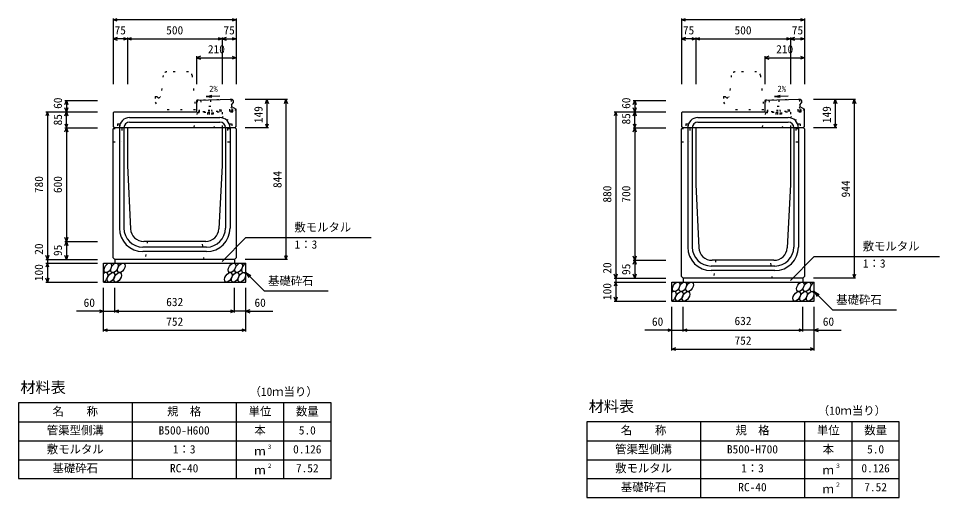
# Model space of a CAD drawing. Units: millimetres, scale not verified. Extents: x -12600 to 12600, y -5940 to 5940.
# Drawn here: x 1875 to 6737, y 1178 to 3709 of the extents above; entities that cross this region are included whole.
import ezdxf
from ezdxf.enums import TextEntityAlignment as Align

# ---------------------------------------------------------------- set-up
doc = ezdxf.new("R2010")
doc.units = ezdxf.units.MM
doc.header["$LTSCALE"] = 40
doc.linetypes.add('DOTTED', pattern=[1.75, 0.25, -1.5])
for name, color, linetype, lineweight in [('0-0_DIM', 7, 'Continuous', 25), ('0-2_HATCH', 6, 'Continuous', 25), ('0-3_HYO', 3, 'Continuous', 25), ('0-4_HYO2', 4, 'Continuous', 25), ('0-5_OUTLINE', 3, 'Continuous', 25), ('0-6_OUTLINE2', 4, 'DOTTED', 25), ('0-7_TXT', 7, 'Continuous', 25)]:
    doc.layers.add(name, color=color, linetype=linetype, lineweight=lineweight)
doc.styles.add('ＭＳ ゴシック', font='')
doc.styles.get('ＭＳ ゴシック').set_extended_font_data('MS Gothic')

msp = doc.modelspace()

# ---------------------------------------------------------------- linework, layer by layer
at = {"layer": '0-0_DIM'}
for p, q in [((2375, 3708.96), (2375, 3361.46)), ((3025, 3701.46), (2375, 3701.46)), ((3025, 3708.96), (3025, 3361.46)), ((5375, 3708.96), (5375, 3361.46)), ((6025, 3701.46), (5375, 3701.46)), ((6025, 3708.96), (6025, 3361.46)), ((2450, 3601.46), (2375, 3601.46)), ((2450, 3608.96), (2450, 3361.46)), ((2450, 3601.46), (2950, 3601.46)), ((2950, 3608.96), (2950, 3361.46)), ((2950, 3601.46), (3025, 3601.46)), ((5450, 3601.46), (5375, 3601.46)), ((5450, 3608.96), (5450, 3361.46)), ((5450, 3601.46), (5950, 3601.46)), ((5950, 3608.96), (5950, 3361.46)), ((5950, 3601.46), (6025, 3601.46)), ((2815, 3508.96), (2815, 3361.46)), ((2815, 3501.46), (3025, 3501.46)), ((5815, 3508.96), (5815, 3361.46)), ((5815, 3501.46), (6025, 3501.46)), ((2120.5, 3276.46), (2293, 3276.46)), ((2128, 3276.46), (2128, 3216.46)), ((3294.5, 3280.46), (3072, 3280.46)), ((3187, 3280.46), (3187, 3131.46)), ((3287, 3280.46), (3287, 2436.46)), ((5120.5, 3276.46), (5293, 3276.46)), ((5128, 3276.46), (5128, 3216.46)), ((6294.5, 3280.46), (6072, 3280.46)), ((6187, 3280.46), (6187, 3131.46)), ((6287, 3280.46), (6287, 2336.46)), ((2020.5, 3216.46), (2293, 3216.46)), ((2028, 3216.46), (2028, 2436.46)), ((2128, 3131.46), (2128, 3216.46)), ((5020.5, 3216.46), (5293, 3216.46)), ((5028, 3216.46), (5028, 2336.46)), ((5128, 3131.46), (5128, 3216.46)), ((2120.5, 3131.46), (2293, 3131.46)), ((2128, 3131.46), (2128, 2531.46)), ((3194.5, 3131.46), (3072, 3131.46)), ((5120.5, 3131.46), (5293, 3131.46)), ((5128, 3131.46), (5128, 2431.46)), ((6194.5, 3131.46), (6072, 3131.46)), ((2120.5, 2531.46), (2293, 2531.46)), ((2128, 2531.46), (2128, 2436.46)), ((2949.77, 2425.65), (3076, 2551.89)), ((3076, 2551.89), (3737.46, 2551.89)), ((2020.5, 2436.46), (2293, 2436.46)), ((2028, 2436.46), (2028, 2416.46)), ((3294.5, 2436.46), (3072, 2436.46)), ((5120.5, 2431.46), (5293, 2431.46)), ((5128, 2431.46), (5128, 2336.46)), ((5949.77, 2325.65), (6076, 2451.89)), ((6076, 2451.89), (6737.46, 2451.89)), ((2020.5, 2416.46), (2293, 2416.46)), ((2028, 2416.46), (2028, 2316.46)), ((3076, 2366.46), (3171.76, 2270.71)), ((3076, 2366.46), (3101.98, 2351.46)), ((3076, 2366.46), (3091, 2340.48)), ((5020.5, 2336.46), (5293, 2336.46)), ((5028, 2336.46), (5028, 2316.46)), ((6294.5, 2336.46), (6072, 2336.46)), ((2020.5, 2316.46), (2293, 2316.46)), ((2324, 2055.1), (2324, 2286.46)), ((2384, 2155.1), (2384, 2286.46)), ((3016, 2155.1), (3016, 2286.46)), ((3076, 2055.1), (3076, 2286.46)), ((5020.5, 2316.46), (5293, 2316.46)), ((5020.5, 2316.46), (5293, 2316.46)), ((5028, 2316.46), (5028, 2216.46)), ((3171.76, 2270.71), (3509.31, 2270.71)), ((6076, 2266.46), (6171.76, 2170.71)), ((6076, 2266.46), (6101.98, 2251.46)), ((6076, 2266.46), (6091, 2240.48)), ((5020.5, 2216.46), (5293, 2216.46)), ((5020.5, 2216.46), (5293, 2216.46)), ((2324, 2162.6), (2182.21, 2162.6)), ((2324, 2162.6), (2384, 2162.6)), ((2384, 2162.6), (3016, 2162.6)), ((3076, 2162.6), (3016, 2162.6)), ((3076, 2162.6), (3217.79, 2162.6)), ((5324, 1955.1), (5324, 2186.46)), ((5384, 2055.1), (5384, 2186.46)), ((6016, 2055.1), (6016, 2186.46)), ((6076, 1955.1), (6076, 2186.46)), ((6171.76, 2170.71), (6509.31, 2170.71)), ((2324, 2062.6), (3076, 2062.6)), ((5324, 2062.6), (5182.21, 2062.6)), ((5324, 2062.6), (5384, 2062.6)), ((5384, 2062.6), (6016, 2062.6)), ((6076, 2062.6), (6016, 2062.6)), ((6076, 2062.6), (6217.79, 2062.6)), ((5324, 1962.6), (6076, 1962.6))]:
    msp.add_line(p, q, dxfattribs=at)
for points in [[(2396.14, 3693.77), (2375, 3701.46), (2396.14, 3709.16)], [(3003.86, 3709.16), (3025, 3701.46), (3003.86, 3693.77)], [(5396.14, 3693.77), (5375, 3701.46), (5396.14, 3709.16)], [(6003.86, 3709.16), (6025, 3701.46), (6003.86, 3693.77)], [(2396.14, 3609.16), (2375, 3601.46), (2396.14, 3593.77)], [(2428.86, 3609.16), (2450, 3601.46), (2428.86, 3593.77)], [(2471.14, 3593.77), (2450, 3601.46), (2471.14, 3609.16)], [(2928.86, 3609.16), (2950, 3601.46), (2928.86, 3593.77)], [(2971.14, 3609.16), (2950, 3601.46), (2971.14, 3593.77)], [(3003.86, 3609.16), (3025, 3601.46), (3003.86, 3593.77)], [(5396.14, 3609.16), (5375, 3601.46), (5396.14, 3593.77)], [(5428.86, 3609.16), (5450, 3601.46), (5428.86, 3593.77)], [(5471.14, 3593.77), (5450, 3601.46), (5471.14, 3609.16)], [(5928.86, 3609.16), (5950, 3601.46), (5928.86, 3593.77)], [(5971.14, 3609.16), (5950, 3601.46), (5971.14, 3593.77)], [(6003.86, 3609.16), (6025, 3601.46), (6003.86, 3593.77)], [(2836.14, 3509.16), (2815, 3501.46), (2836.14, 3493.77)], [(3003.86, 3509.16), (3025, 3501.46), (3003.86, 3493.77)], [(5836.14, 3509.16), (5815, 3501.46), (5836.14, 3493.77)], [(6003.86, 3509.16), (6025, 3501.46), (6003.86, 3493.77)], [(2120.3, 3255.32), (2128, 3276.46), (2135.7, 3255.32)], [(3179.3, 3259.32), (3187, 3280.46), (3194.7, 3259.32)], [(3279.3, 3259.32), (3287, 3280.46), (3294.7, 3259.32)], [(5120.3, 3255.32), (5128, 3276.46), (5135.7, 3255.32)], [(6179.3, 3259.32), (6187, 3280.46), (6194.7, 3259.32)], [(6279.3, 3259.32), (6287, 3280.46), (6294.7, 3259.32)], [(2035.7, 3195.32), (2028, 3216.46), (2020.3, 3195.32)], [(2135.7, 3237.61), (2128, 3216.46), (2120.3, 3237.61)], [(2120.3, 3195.32), (2128, 3216.46), (2135.7, 3195.32)], [(5035.7, 3195.32), (5028, 3216.46), (5020.3, 3195.32)], [(5135.7, 3237.61), (5128, 3216.46), (5120.3, 3237.61)], [(5120.3, 3195.32), (5128, 3216.46), (5135.7, 3195.32)], [(2120.3, 3152.61), (2128, 3131.46), (2135.7, 3152.61)], [(2120.3, 3110.32), (2128, 3131.46), (2135.7, 3110.32)], [(3179.3, 3152.61), (3187, 3131.46), (3194.7, 3152.61)], [(5120.3, 3152.61), (5128, 3131.46), (5135.7, 3152.61)], [(5120.3, 3110.32), (5128, 3131.46), (5135.7, 3110.32)], [(6179.3, 3152.61), (6187, 3131.46), (6194.7, 3152.61)], [(2135.7, 2552.61), (2128, 2531.46), (2120.3, 2552.61)], [(2120.3, 2510.32), (2128, 2531.46), (2135.7, 2510.32)], [(2035.7, 2457.61), (2028, 2436.46), (2020.3, 2457.61)], [(2135.7, 2457.61), (2128, 2436.46), (2120.3, 2457.61)], [(3279.3, 2457.61), (3287, 2436.46), (3294.7, 2457.61)], [(5135.7, 2452.61), (5128, 2431.46), (5120.3, 2452.61)], [(5120.3, 2410.32), (5128, 2431.46), (5135.7, 2410.32)], [(2035.7, 2395.32), (2028, 2416.46), (2020.3, 2395.32)], [(2035.7, 2337.61), (2028, 2316.46), (2020.3, 2337.61)], [(5035.7, 2357.61), (5028, 2336.46), (5020.3, 2357.61)], [(5135.7, 2357.61), (5128, 2336.46), (5120.3, 2357.61)], [(6279.3, 2357.61), (6287, 2336.46), (6294.7, 2357.61)], [(5035.7, 2295.32), (5028, 2316.46), (5020.3, 2295.32)], [(5035.7, 2237.61), (5028, 2216.46), (5020.3, 2237.61)], [(2302.86, 2170.29), (2324, 2162.6), (2302.86, 2154.9)], [(2405.14, 2154.9), (2384, 2162.6), (2405.14, 2170.29)], [(2994.86, 2170.29), (3016, 2162.6), (2994.86, 2154.9)], [(3097.14, 2170.29), (3076, 2162.6), (3097.14, 2154.9)], [(2345.14, 2054.9), (2324, 2062.6), (2345.14, 2070.29)], [(3054.86, 2070.29), (3076, 2062.6), (3054.86, 2054.9)], [(5302.86, 2070.29), (5324, 2062.6), (5302.86, 2054.9)], [(5405.14, 2054.9), (5384, 2062.6), (5405.14, 2070.29)], [(5994.86, 2070.29), (6016, 2062.6), (5994.86, 2054.9)], [(6097.14, 2070.29), (6076, 2062.6), (6097.14, 2054.9)], [(5345.14, 1954.9), (5324, 1962.6), (5345.14, 1970.29)], [(6054.86, 1970.29), (6076, 1962.6), (6054.86, 1954.9)]]:
    msp.add_lwpolyline(points, dxfattribs=at)
at = {"layer": '0-2_HATCH', "linetype": 'DOTTED'}
for p, q in [((3002.46, 3280.32), (2826, 3276.69)), ((2828.35, 3211.22), (2827, 3276.71)), ((2831.25, 3215.78), (2830, 3276.77)), ((2837, 3276.91), (2838.25, 3215.92)), ((2883.24, 3216.85), (2881.99, 3277.84)), ((2888.98, 3277.98), (2890.24, 3217)), ((2939.23, 3218.01), (2937.97, 3278.99)), ((2946.23, 3218.15), (2944.97, 3279.14)), ((2991.22, 3219.08), (2989.96, 3280.07)), ((2996.96, 3280.21), (2998.22, 3219.22)), ((3001.46, 3280.3), (3005.96, 3280.4)), ((3002.63, 3223.81), (3001.46, 3280.3)), ((3007.25, 3217.91), (3005.96, 3280.4)), ((6002.46, 3280.32), (5826, 3276.69)), ((5828.35, 3211.22), (5827, 3276.71)), ((5831.25, 3215.78), (5830, 3276.77)), ((5837, 3276.91), (5838.25, 3215.92)), ((5883.24, 3216.85), (5881.99, 3277.84)), ((5888.98, 3277.98), (5890.24, 3217)), ((5939.23, 3218.01), (5937.97, 3278.99)), ((5946.23, 3218.15), (5944.97, 3279.14)), ((5991.22, 3219.08), (5989.96, 3280.07)), ((5996.96, 3280.21), (5998.22, 3219.22)), ((6001.46, 3280.3), (6005.96, 3280.4)), ((6002.63, 3223.81), (6001.46, 3280.3)), ((6007.25, 3217.91), (6005.96, 3280.4)), ((2998.22, 3219.22), (2828.26, 3215.72)), ((3004.31, 3214.85), (2828.35, 3211.22)), ((2882.04, 3212.33), (2882.24, 3202.33)), ((2895.89, 3212.61), (2896.1, 3202.61)), ((2896.87, 3217.13), (2896.27, 3246.13)), ((5998.22, 3219.22), (5828.26, 3215.72)), ((6004.31, 3214.85), (5828.35, 3211.22)), ((5882.04, 3212.33), (5882.24, 3202.33)), ((5895.89, 3212.61), (5896.1, 3202.61)), ((5896.87, 3217.13), (5896.27, 3246.13))]:
    msp.add_line(p, q, dxfattribs=at)
for points in [[(2826, 3276.69), (2818, 3276.52), (2819.34, 3211.53), (2828.34, 3211.72)], [(5826, 3276.69), (5818, 3276.52), (5819.34, 3211.53), (5828.34, 3211.72)], [(2880.87, 3216.8), (2880.28, 3245.8), (2896.27, 3246.13)], [(5880.87, 3216.8), (5880.28, 3245.8), (5896.27, 3246.13)]]:
    msp.add_lwpolyline(points, dxfattribs=at)
for points in [[(2875.11, 3212.18), (2902.82, 3212.76), (2903.03, 3202.76), (2875.32, 3202.19)], [(5875.11, 3212.18), (5902.82, 3212.76), (5903.03, 3202.76), (5875.32, 3202.19)]]:
    msp.add_lwpolyline(points, close=True, dxfattribs=at)
for centre, radius in [((2998.13, 3223.72), 4.5), ((3004.25, 3217.85), 3), ((5998.13, 3223.72), 4.5), ((6004.25, 3217.85), 3)]:
    msp.add_arc(centre, radius, 271.18119, 1.18119, dxfattribs=at)
at = {"layer": '0-2_HATCH'}
for centre in [(2346.89, 2391.46), (2382.37, 2391.46), (2417.84, 2391.46), (3002.05, 2391.46), (3037.52, 2391.46), (2363.77, 2341.46), (2399.25, 2341.46), (2983.45, 2341.46), (3018.93, 2341.46), (3054.41, 2341.46), (5346.89, 2291.46), (5382.37, 2291.46), (5417.84, 2291.46), (6002.05, 2291.46), (6037.52, 2291.46), (5363.77, 2241.46), (5399.25, 2241.46), (5983.45, 2241.46), (6018.93, 2241.46), (6054.41, 2241.46)]:
    msp.add_ellipse(centre, major_axis=(14.54, 23.54), ratio=0.5792, dxfattribs=at)
for centre, start_param, end_param in [((3073, 2391.46), 0.6666252, 4.1103269), ((2328.3, 2341.46), 3.7419964, 7.318141), ((6073, 2291.46), 0.6666252, 4.1103269), ((5328.3, 2241.46), 3.7419964, 7.318141)]:
    msp.add_ellipse(centre, major_axis=(14.54, 23.54), ratio=0.5792, start_param=start_param, end_param=end_param, dxfattribs=at)
at = {"layer": '0-3_HYO'}
for p, q in [((2475, 1678.36), (2475, 1278.36)), ((3025, 1678.36), (3025, 1278.36)), ((3275, 1678.36), (3275, 1278.36)), ((1875, 1578.36), (3525, 1578.36)), ((5475, 1578.36), (5475, 1178.36)), ((6025, 1578.36), (6025, 1178.36)), ((6275, 1578.36), (6275, 1178.36)), ((4875, 1478.36), (6525, 1478.36))]:
    msp.add_line(p, q, dxfattribs=at)
for points in [[(1875, 1278.36), (3525, 1278.36), (3525, 1678.36), (1875, 1678.36)], [(4875, 1178.36), (6525, 1178.36), (6525, 1578.36), (4875, 1578.36)]]:
    msp.add_lwpolyline(points, close=True, dxfattribs=at)
at = {"layer": '0-4_HYO2'}
for p, q in [((1875, 1478.36), (3525, 1478.36)), ((1875, 1378.36), (3525, 1378.36)), ((4875, 1378.36), (6525, 1378.36)), ((4875, 1278.36), (6525, 1278.36))]:
    msp.add_line(p, q, dxfattribs=at)
at = {"layer": '0-5_OUTLINE', "linetype": 'DOTTED'}
for p, q in [((2638.19, 3408.41), (2627, 3296.46)), ((2771.9, 3426.46), (2658.1, 3426.46)), ((2791.8, 3408.45), (2810, 3226.46)), ((5638.19, 3408.41), (5627, 3296.46)), ((5771.9, 3426.46), (5658.1, 3426.46)), ((5791.8, 3408.45), (5810, 3226.46)), ((2597, 3296.46), (2597, 3266.46)), ((2597, 3296.46), (2605, 3296.46)), ((2597, 3266.46), (2620, 3226.46)), ((5597, 3296.46), (5597, 3266.46)), ((5597, 3296.46), (5605, 3296.46)), ((5597, 3266.46), (5620, 3226.46)), ((2810, 3226.46), (2620, 3226.46)), ((5810, 3226.46), (5620, 3226.46))]:
    msp.add_line(p, q, dxfattribs=at)
at = {"layer": '0-5_OUTLINE'}
for p, q in [((3003, 3280.34), (2815, 3276.46)), ((2815, 3276.46), (2815, 3216.46)), ((3000, 3253.46), (3009, 3263.46)), ((3003, 3280.34), (3009, 3274.46)), ((3009, 3274.46), (3009, 3263.46)), ((6003, 3280.34), (5815, 3276.46)), ((5815, 3276.46), (5815, 3216.46)), ((6000, 3253.46), (6009, 3263.46)), ((6003, 3280.34), (6009, 3274.46)), ((6009, 3274.46), (6009, 3263.46)), ((2375, 3210.46), (2381, 3216.46)), ((2375, 3210.46), (2375, 3137.46)), ((2381, 3216.46), (2815, 3216.46)), ((3000, 3253.46), (3000, 3243.46)), ((3000, 3243.46), (3025, 3230.46)), ((3025, 3137.46), (3025, 3230.46)), ((5375, 3210.46), (5381, 3216.46)), ((5375, 3210.46), (5375, 3137.46)), ((5381, 3216.46), (5815, 3216.46)), ((6000, 3253.46), (6000, 3243.46)), ((6000, 3243.46), (6025, 3230.46)), ((6025, 3137.46), (6025, 3230.46)), ((2375, 3137.46), (2381, 3131.46)), ((2375, 3125.46), (2381, 3131.46)), ((2375, 2445.46), (2375, 3125.46)), ((3019, 3131.46), (2381, 3131.46)), ((2950, 3131.46), (2950, 2931.46)), ((3019, 3131.46), (3025, 3137.46)), ((3019, 3131.46), (3025, 3125.46)), ((3025, 3125.46), (3025, 2445.46)), ((5375, 3137.46), (5381, 3131.46)), ((6019, 3131.46), (5381, 3131.46)), ((5450, 3131.46), (5450, 2831.46)), ((5950, 3131.46), (5950, 2831.46)), ((6019, 3131.46), (6025, 3137.46)), ((6019, 3131.46), (6025, 3125.46)), ((6025, 3125.46), (6025, 2345.46)), ((2950, 2931.46), (2933.33, 2597.97)), ((5450, 2831.46), (5466.67, 2497.97)), ((5950, 2831.46), (5933.33, 2497.97)), ((2863.41, 2531.46), (2536.59, 2531.46)), ((2375, 2445.46), (2384, 2436.46)), ((3016, 2436.46), (2384, 2436.46)), ((2384, 2436.46), (2384, 2416.46)), ((3016, 2436.46), (3025, 2445.46)), ((3016, 2436.46), (3016, 2416.46)), ((5863.41, 2431.46), (5536.59, 2431.46)), ((2324, 2416.46), (3076, 2416.46)), ((2324, 2316.46), (2324, 2416.46)), ((3076, 2316.46), (3076, 2416.46)), ((5375, 2345.46), (5384, 2336.46)), ((6016, 2336.46), (5384, 2336.46)), ((5384, 2336.46), (5384, 2316.46)), ((6016, 2336.46), (6025, 2345.46)), ((6016, 2336.46), (6016, 2316.46)), ((2324, 2316.46), (3076, 2316.46)), ((5324, 2316.46), (6076, 2316.46)), ((5324, 2216.46), (5324, 2316.46)), ((6076, 2216.46), (6076, 2316.46)), ((5324, 2216.46), (6076, 2216.46))]:
    msp.add_line(p, q, dxfattribs=at)
at = {"layer": '0-5_OUTLINE', "linetype": 'DOTTED'}
for points in [[(2605, 3296.46), (2615, 3286.46), (2625, 3296.46), (2627, 3296.46)], [(5605, 3296.46), (5615, 3286.46), (5625, 3296.46), (5627, 3296.46)]]:
    msp.add_lwpolyline(points, dxfattribs=at)
at = {"layer": '0-5_OUTLINE'}
for points in [[(2450, 3131.46), (2450, 2931.46), (2466.67, 2597.97)], [(5375, 2345.46), (5375, 3125.46), (5381, 3131.46)]]:
    msp.add_lwpolyline(points, dxfattribs=at)
at = {"layer": '0-5_OUTLINE', "linetype": 'DOTTED'}
for centre, start, end in [((2658.1, 3406.46), 90, 174.40835), ((2771.9, 3406.46), 4.08463, 90), ((5658.1, 3406.46), 90, 174.40835), ((5771.9, 3406.46), 4.08463, 90)]:
    msp.add_arc(centre, 20, start, end, dxfattribs=at)
at = {"layer": '0-5_OUTLINE'}
for centre, start, end in [((2536.59, 2601.46), 182.86241, 270), ((2863.41, 2601.46), 270, 356.75146), ((5536.59, 2501.46), 182.86241, 270), ((5863.41, 2501.46), 270, 356.75146)]:
    msp.add_arc(centre, 70, start, end, dxfattribs=at)
at = {"layer": '0-6_OUTLINE2'}
for p, q in [((2819.33, 3212.04), (2800, 3131.46)), ((2902.91, 3131.46), (3001.46, 3242.7)), ((3023.39, 3231.3), (2945.93, 3131.46)), ((2950, 3213.73), (2950, 3131.46)), ((5819.33, 3212.04), (5800, 3131.46)), ((5902.91, 3131.46), (6001.46, 3242.7)), ((6023.39, 3231.3), (5945.93, 3131.46)), ((5950, 3213.73), (5950, 3131.46)), ((2376.5, 3126.96), (2420, 3126.96)), ((2398.5, 3151.96), (2410.5, 3151.96)), ((2398.5, 3151.96), (2398.5, 3126.96)), ((2410.5, 3151.96), (2410.5, 3126.96)), ((2420, 3126.96), (2420, 3056.46)), ((2979.45, 3126.96), (3023.5, 3126.96)), ((2979.45, 3126.96), (2979.45, 3056.46)), ((2989.5, 3151.96), (3001.5, 3151.96)), ((2989.5, 3151.96), (2989.5, 3126.96)), ((3001.5, 3151.96), (3001.5, 3126.96)), ((5376.5, 3126.96), (5420, 3126.96)), ((5398.5, 3151.96), (5410.5, 3151.96)), ((5398.5, 3151.96), (5398.5, 3126.96)), ((5410.5, 3151.96), (5410.5, 3126.96)), ((5420, 3126.96), (5420, 3056.46)), ((5979.45, 3126.96), (6023.5, 3126.96)), ((5979.45, 3126.96), (5979.45, 3056.46)), ((5989.5, 3151.96), (6001.5, 3151.96)), ((5989.5, 3151.96), (5989.5, 3126.96)), ((6001.5, 3151.96), (6001.5, 3126.96)), ((2375, 3056.46), (2420, 3056.46)), ((2979.45, 3056.46), (3024.45, 3056.46)), ((5375, 3056.46), (5420, 3056.46)), ((5979.45, 3056.46), (6024.45, 3056.46)), ((2555, 2531.46), (2545, 2436.46)), ((2855, 2436.46), (2845, 2531.46)), ((5555, 2431.46), (5545, 2336.46)), ((5855, 2336.46), (5845, 2431.46))]:
    msp.add_line(p, q, dxfattribs=at)
at = {"layer": '0-6_OUTLINE2', "linetype": 'Continuous'}
for p, q in [((2462, 3185.46), (2938, 3185.46)), ((2462, 3161.46), (2938, 3161.46)), ((5462, 3185.46), (5938, 3185.46)), ((5462, 3161.46), (5938, 3161.46)), ((2408, 3131.46), (2408, 2601.46)), ((2432, 3131.46), (2432, 2601.46)), ((2968, 3131.46), (2968, 2601.46)), ((2992, 3131.46), (2992, 2601.46)), ((5408, 3131.46), (5408, 2501.46)), ((5432, 3131.46), (5432, 2501.46)), ((5968, 3131.46), (5968, 2501.46)), ((5992, 3131.46), (5992, 2501.46)), ((2868, 2501.46), (2532, 2501.46)), ((2868, 2477.46), (2532, 2477.46)), ((5868, 2401.46), (5532, 2401.46)), ((5868, 2377.46), (5532, 2377.46))]:
    msp.add_line(p, q, dxfattribs=at)
for centre, radius, start, end in [((2462, 3131.46), 54, 90, 180), ((2462, 3131.46), 30, 90, 180), ((2938, 3131.46), 54, 0, 90), ((2938, 3131.46), 30, 0, 90), ((5462, 3131.46), 54, 90, 180), ((5462, 3131.46), 30, 90, 180), ((5938, 3131.46), 54, 0, 90), ((5938, 3131.46), 30, 0, 90), ((2532, 2601.46), 124, 180, 270), ((2532, 2601.46), 100, 180, 270), ((2868, 2601.46), 100, 270, 0), ((2868, 2601.46), 124, 270, 0), ((5532, 2501.46), 124, 180, 270), ((5532, 2501.46), 100, 180, 270), ((5868, 2501.46), 100, 270, 0), ((5868, 2501.46), 124, 270, 0)]:
    msp.add_arc(centre, radius, start, end, dxfattribs=at)
at = {"layer": '0-7_TXT'}
for p, q in [((2865.75, 3297.51), (2895.4, 3292.91)), ((5865.75, 3297.51), (5895.4, 3292.91))]:
    msp.add_line(p, q, dxfattribs=at)
for points in [[(2938.49, 3299.01), (2865.75, 3297.51), (2895.19, 3303.33)], [(5938.49, 3299.01), (5865.75, 3297.51), (5895.19, 3303.33)]]:
    msp.add_lwpolyline(points, dxfattribs=at)

# ---------------------------------------------------------------- texts
at = {"layer": '0-0_DIM', "style": 'ＭＳ ゴシック'}
for s, p in [('75', (2382.5, 3611.46)), ('500', (2655, 3611.46)), ('75', (2957.5, 3611.46)), ('75', (5382.5, 3611.46)), ('500', (5655, 3611.46)), ('75', (5957.5, 3611.46)), ('210', (2875, 3511.46)), ('210', (5875, 3511.46)), ('敷モルタル', (3331.6, 2570.62)), ('1：3', (3332.6, 2479.93)), ('敷モルタル', (6331.6, 2470.62)), ('1：3', (6332.6, 2379.93)), ('基礎砕石', (3192.32, 2287.88)), ('基礎砕石', (6192.32, 2187.88)), ('60', (2219, 2172.6)), ('632', (2655, 2176.46)), ('60', (3121, 2172.6)), ('752', (2655, 2072.6)), ('60', (5219, 2072.6)), ('632', (5655, 2076.46)), ('60', (6121, 2072.6)), ('752', (5655, 1972.6))]:
    msp.add_text(s, height=43.99, dxfattribs=at).set_placement(p, align=Align.BOTTOM_LEFT)
for s, p in [('60', (2118, 3231.46)), ('60', (5118, 3231.46)), ('149', (3177, 3155.96)), ('149', (6177, 3155.96)), ('85', (2118, 3143.96)), ('85', (5118, 3148.96)), ('780', (2018, 2786.46)), ('600', (2118, 2786.46)), ('844', (3277, 2813.46)), ('880', (5018, 2736.46)), ('700', (5118, 2736.46)), ('944', (6277, 2763.46)), ('20', (2018, 2460.78)), ('95', (2118, 2453.96)), ('100', (2018, 2321.46)), ('20', (5018, 2360.78)), ('95', (5118, 2353.96)), ('100', (5018, 2221.46))]:
    msp.add_text(s, height=43.99, rotation=90, dxfattribs=at).set_placement(p, align=Align.BOTTOM_LEFT)
at = {"layer": '0-7_TXT', "style": 'ＭＳ ゴシック'}
for s, height, p in [('2%', 32.99, (2882.05, 3311.09)), ('2%', 32.99, (5882.05, 3311.09)), ('材料表', 58.65, (1885, 1713.36)), ('（10ｍ当り）', 43.99, (3095, 1702.36)), ('名\u3000\u3000称', 43.99, (2055, 1598.36)), ('規\u3000格', 43.99, (2660, 1598.36)), ('単位', 43.99, (3090, 1598.36)), ('数量', 43.99, (3340, 1598.36)), ('材料表', 58.65, (4885, 1613.36)), ('（10ｍ当り）', 43.99, (6095, 1602.36)), ('管渠型側溝', 43.99, (2025, 1498.36)), ('本', 43.99, (3120, 1498.36)), ('名\u3000\u3000称', 43.99, (5055, 1498.36)), ('規\u3000格', 43.99, (5660, 1498.36)), ('単位', 43.99, (6090, 1498.36)), ('数量', 43.99, (6340, 1498.36)), ('B500-H600', 43.99, (2615, 1498.36)), ('5.0', 43.99, (3355, 1498.36)), ('敷モルタル', 43.99, (2025, 1398.36)), ('管渠型側溝', 43.99, (5025, 1398.36)), ('本', 43.99, (6120, 1398.36)), ('1：3', 43.99, (2690, 1398.36)), ('ｍ', 43.99, (3120, 1388.36)), ('３', 21.99, (3185.54, 1428.73)), ('0.126', 43.99, (3325, 1398.36)), ('B500-H700', 43.99, (5615, 1398.36)), ('5.0', 43.99, (6355, 1398.36)), ('基礎砕石', 43.99, (2055, 1298.36)), ('敷モルタル', 43.99, (5025, 1298.36)), ('RC-40', 43.99, (2675, 1298.36)), ('ｍ', 43.99, (3120, 1288.36)), ('２', 21.99, (3185.54, 1328.73)), ('7.52', 43.99, (3340, 1298.36)), ('1：3', 43.99, (5690, 1298.36)), ('ｍ', 43.99, (6120, 1288.36)), ('３', 21.99, (6185.54, 1328.73)), ('0.126', 43.99, (6325, 1298.36)), ('基礎砕石', 43.99, (5055, 1198.36)), ('RC-40', 43.99, (5675, 1198.36)), ('ｍ', 43.99, (6120, 1188.36)), ('２', 21.99, (6185.54, 1228.73)), ('7.52', 43.99, (6340, 1198.36))]:
    msp.add_text(s, height=height, dxfattribs=at).set_placement(p, align=Align.BOTTOM_LEFT)

doc.saveas('drawing.dxf')
